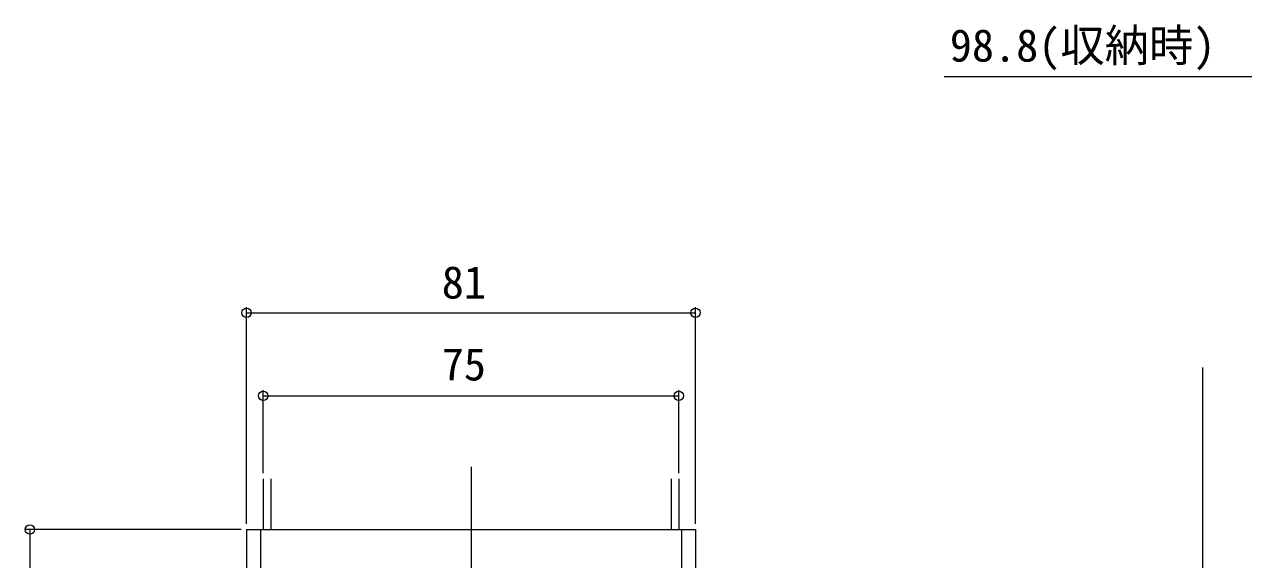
# Model space of a CAD drawing. Units: millimetres, scale not verified. Extents: x -1681 to -294, y -1188 to 1055.
# Drawn here: x -744.5 to -524.5, y -11.6 to 85.1 of the extents above; entities that cross this region are included whole.
import ezdxf
from ezdxf.enums import TextEntityAlignment as Align

# ---------------------------------------------------------------- set-up
doc = ezdxf.new("R2010")
doc.units = ezdxf.units.MM
doc.header["$LTSCALE"] = 4
doc.linetypes.add('CHAIN2', pattern=[12, 9, -1, 1, -1])
doc.linetypes.add('DASHED3', pattern=[4, 3, -1])
for name, color, linetype, lineweight in [('0-4_YKK_12', 2, 'Continuous', 9), ('0-5_YKK_13', 4, 'Continuous', 9), ('0-6_YKK_D', 6, 'Continuous', 9)]:
    doc.layers.add(name, color=color, linetype=linetype, lineweight=lineweight)
doc.styles.add('ＭＳ ゴシック', font='')
doc.styles.get('ＭＳ ゴシック').set_extended_font_data('MS Gothic')

msp = doc.modelspace()

# ---------------------------------------------------------------- linework, layer by layer
at = {"layer": '0-4_YKK_12', "linetype": 'CHAIN2'}
msp.add_line((-663.934, 5.186), (-663.934, -186.978), dxfattribs=at)
at = {"layer": '0-4_YKK_12'}
for p, q in [((-701.434, 3.058), (-701.434, -6.11)), ((-626.434, 3.058), (-626.434, -6.11))]:
    msp.add_line(p, q, dxfattribs=at)
at = {"layer": '0-4_YKK_12', "linetype": 'DASHED3'}
for p, q in [((-700.034, 3.058), (-700.034, -6.11)), ((-627.834, 3.058), (-627.834, -6.11))]:
    msp.add_line(p, q, dxfattribs=at)
at = {"layer": '0-5_YKK_13'}
for p, q in [((-531.923, 23.168), (-531.923, -195.385)), ((-704.434, -6.11), (-704.434, -176.11)), ((-704.434, -6.11), (-623.434, -6.11)), ((-623.434, -6.11), (-623.434, -176.11))]:
    msp.add_line(p, q, dxfattribs=at)
at = {"layer": '0-5_YKK_13', "linetype": 'DASHED3'}
for p, q in [((-701.934, -6.11), (-701.934, -176.11)), ((-625.934, -6.11), (-625.934, -176.11))]:
    msp.add_line(p, q, dxfattribs=at)
at = {"layer": '0-6_YKK_D'}
for p, q in [((-513.123, 75.66), (-578.523, 75.66)), ((-704.434, -5.11), (-704.434, 34.058)), ((-704.434, 33.058), (-623.434, 33.058)), ((-623.434, -5.11), (-623.434, 34.058)), ((-701.434, 4.058), (-701.434, 19.058)), ((-701.434, 18.058), (-626.434, 18.058)), ((-626.434, 4.058), (-626.434, 19.058)), ((-705.434, -6.11), (-744.534, -6.11)), ((-743.534, -6.11), (-743.534, -176.11))]:
    msp.add_line(p, q, dxfattribs=at)
for centre in [(-704.434, 33.058), (-623.434, 33.058), (-701.434, 18.058), (-626.434, 18.058), (-743.534, -6.11)]:
    msp.add_circle(centre, 0.85, dxfattribs=at)

# ---------------------------------------------------------------- texts
at = {"layer": '0-6_YKK_D', "color": 4, "style": 'ＭＳ ゴシック'}
for s, p in [('98.8(収納時)', (-577.523, 76.66)), ('81', (-669.214, 33.858)), ('75', (-669.214, 19.058))]:
    msp.add_text(s, height=5.865, dxfattribs=at).set_placement(p, align=Align.BOTTOM_LEFT)

doc.saveas('drawing.dxf')
